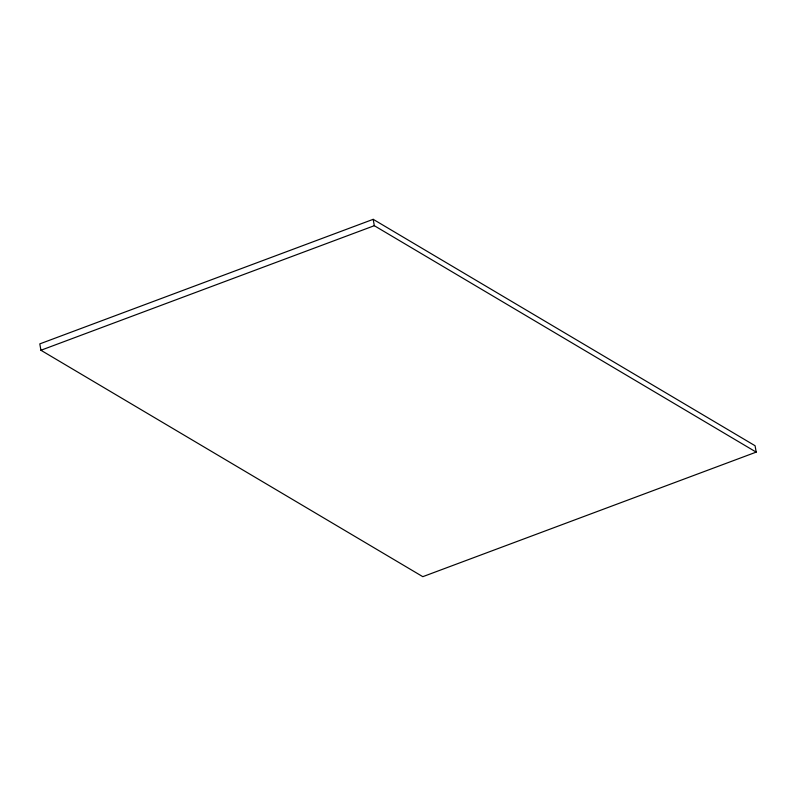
<?xml version="1.0" encoding="UTF-8"?>
<svg xmlns="http://www.w3.org/2000/svg" width="796" height="796" viewBox="0 0 796 796"><rect width="100%" height="100%" fill="white"/><g stroke="black" fill="none" stroke-linecap="round" stroke-linejoin="round"><path stroke-width="1.19" d="M373.195 219.328L39.8 343.882L40.924 350.26L422.805 576.672L756.2 452.118L755.076 445.74L373.195 219.328L374.309 225.696L756.2 452.118M40.924 350.26L374.309 225.696"/></g></svg>
